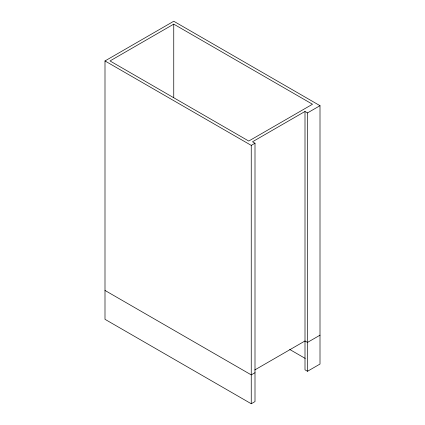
<?xml version="1.0" encoding="UTF-8"?>
<svg xmlns="http://www.w3.org/2000/svg" width="425" height="425" viewBox="0 0 425 425"><rect width="100%" height="100%" fill="white"/><g stroke="black" fill="none" stroke-linecap="round" stroke-linejoin="round"><path stroke-width="0.64" d="M305.001 111.462L252.503 141.775L255 143.214L255 401.582L251.249 403.75L104.996 319.313L104.996 60.945L173.751 21.25L320.004 105.687L320.004 364.055L307.503 371.275L305.001 369.83L305.001 111.462L307.503 112.907L320.004 105.687M173.751 24.135L110.001 60.945L248.752 141.052L312.502 104.242L173.751 24.135L173.751 97.723M104.996 60.945L251.249 145.382L255 143.214M254.782 369.957L305.001 340.962L307.503 342.407L320.004 335.187M255 372.714L251.249 374.882L104.996 290.445M289.738 349.472L305.24 358.424M307.503 112.907L307.503 371.275M251.249 145.382L251.249 403.75"/></g></svg>
